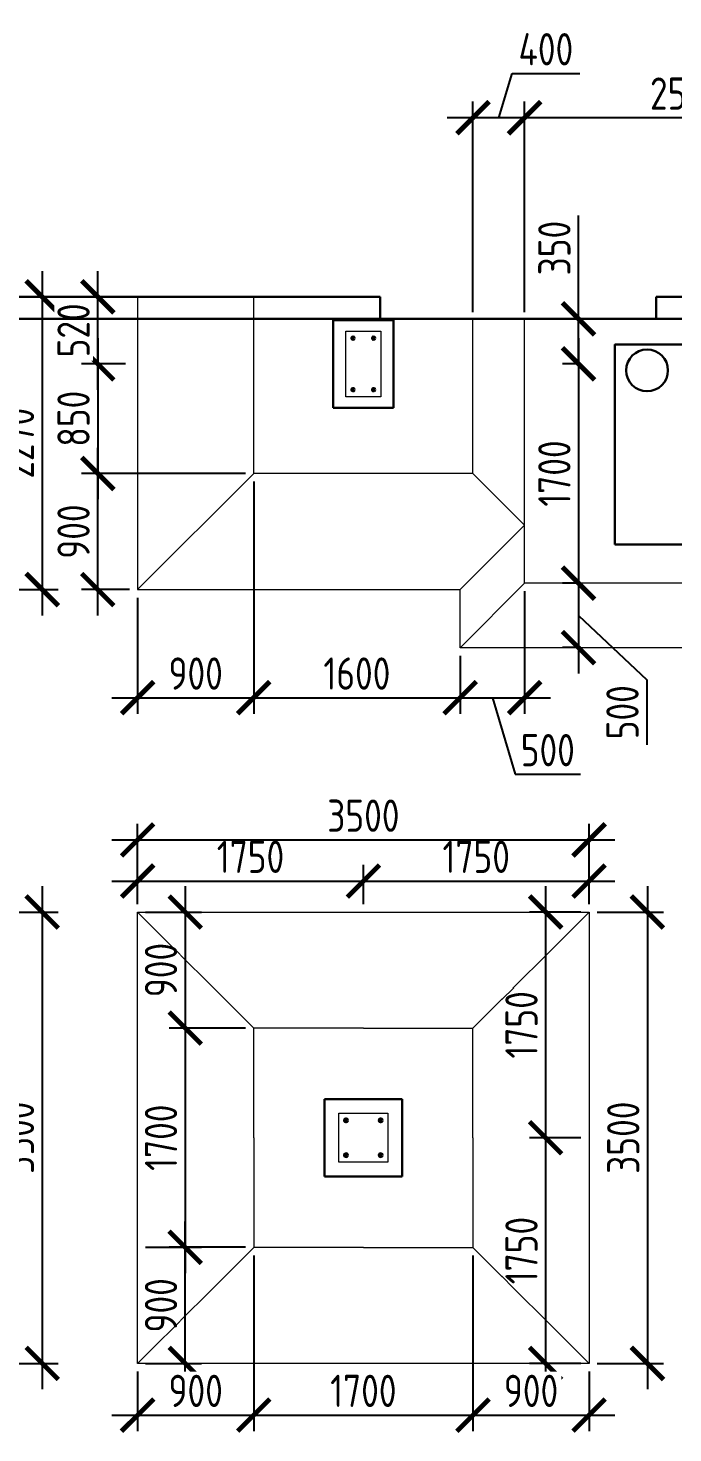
# Model space of a CAD drawing. Header units: millimetres. Extents: x 2559584 to 2748503, y -688364 to -611007.
# Drawn here: x 2565837 to 2570836, y -639916 to -629023 of the extents above; entities that cross this region are included whole.
import ezdxf

# ---------------------------------------------------------------- set-up
doc = ezdxf.new("R2010")
doc.units = ezdxf.units.MM
doc.header["$LTSCALE"] = 50
doc.linetypes.add('PS-HIDDEN1', pattern=[4, 3, -1])
doc.layers.get('Defpoints').update_dxf_attribs({"color": 4})
for name, color, linetype, lineweight in [('___отверстия_пол', 84, 'Continuous', 35), ('_PP__F_Plate', 90, 'Continuous', 40), ('_PP_DIM Linear', 140, 'Continuous', 9), ('ВК_К2', 116, 'Continuous', 30), ('Тонкие', 175, 'Continuous', 20)]:
    doc.layers.add(name, color=color, linetype=linetype, lineweight=lineweight)
doc.styles.add('_PP_Text Style', font='isocpeur.ttf', dxfattribs={"width": 0.8})
doc.dimstyles.new('_PP_DIM Style', dxfattribs={"dimtxt": 2.5, "dimasz": 2.5, "dimexe": 1.25, "dimexo": 0.625, "dimtad": 1, "dimdec": 0, "dimrnd": 0.001, "dimtxsty": '_PP_Text Style', "dimblk": 'ARCHTICK', "dimcen": 2.5, "dimdle": 2, "dimadec": 0, "dimazin": 2, "dimtfac": 0.75, "dimtdec": 0, "dimtmove": 0, "dimatfit": 3, "dimfxl": 1, "dimtolj": 1, "dimarcsym": 0})

# ---------------------------------------------------------------- blocks, each defined once
blk = doc.blocks.new('_ARCHTICK')
at = {"color": 0, "linetype": 'ByBlock', "const_width": 0.15}
blk.add_lwpolyline([(-0.5, -0.5), (0.5, 0.5)], dxfattribs=at)
blk = doc.blocks.new('*D498')
at = {"layer": '_PP_DIM Linear', "color": 0, "lineweight": -2, "ltscale": 100, "transparency": 16777216}
for p, q in [((2566686, -635815), (2566686, -635512)), ((2568436, -635815), (2568436, -635512)), ((2566486, -635637), (2568636, -635637))]:
    blk.add_line(p, q, dxfattribs=at)
at = {"layer": 'Defpoints', "color": 0, "ltscale": 100, "transparency": 16777216}
for p in [(2568436, -635637), (2566686, -635877), (2568436, -635877)]:
    blk.add_point(p, dxfattribs=at)
at = {"layer": '_PP_DIM Linear', "color": 0, "lineweight": -2, "ltscale": 100, "transparency": 16777216, "xscale": 250, "yscale": 250, "zscale": 250, "rotation": 180}
blk.add_blockref('_ARCHTICK', (2566686, -635637), dxfattribs=at)
at = {"layer": '_PP_DIM Linear', "color": 0, "lineweight": -2, "ltscale": 100, "transparency": 16777216, "xscale": 250, "yscale": 250, "zscale": 250}
blk.add_blockref('_ARCHTICK', (2568436, -635637), dxfattribs=at)
at = {"layer": '_PP_DIM Linear', "color": 0, "ltscale": 100, "transparency": 16777216, "insert": (2567561, -635449), "char_height": 250, "attachment_point": 5, "style": '_PP_Text Style', "bg_fill": 3, "box_fill_scale": 1.1, "bg_fill_color": 256, "bg_fill_true_color": 13158600, "bg_fill_transparency": 0}
blk.add_mtext('\\A1;1750', dxfattribs=at)
blk = doc.blocks.new('*D499')
at = {"layer": '_PP_DIM Linear', "color": 0, "lineweight": -2, "transparency": 16777216}
for p, q in [((2568436, -635815), (2568436, -635512)), ((2570186, -635815), (2570186, -635512)), ((2568236, -635637), (2570386, -635637))]:
    blk.add_line(p, q, dxfattribs=at)
at = {"layer": 'Defpoints', "color": 0, "transparency": 16777216}
for p in [(2570186, -635637), (2568436, -635877), (2570186, -635877)]:
    blk.add_point(p, dxfattribs=at)
at = {"layer": '_PP_DIM Linear', "color": 0, "lineweight": -2, "transparency": 16777216, "xscale": 250, "yscale": 250, "zscale": 250, "rotation": 180}
blk.add_blockref('_ARCHTICK', (2568436, -635637), dxfattribs=at)
at = {"layer": '_PP_DIM Linear', "color": 0, "lineweight": -2, "transparency": 16777216, "xscale": 250, "yscale": 250, "zscale": 250}
blk.add_blockref('_ARCHTICK', (2570186, -635637), dxfattribs=at)
at = {"layer": '_PP_DIM Linear', "color": 0, "transparency": 16777216, "insert": (2569311, -635449), "char_height": 250, "attachment_point": 5, "style": '_PP_Text Style', "bg_fill": 3, "box_fill_scale": 1.1, "bg_fill_color": 256, "bg_fill_true_color": 13158600, "bg_fill_transparency": 0}
blk.add_mtext('\\A1;1750', dxfattribs=at)
blk = doc.blocks.new('*D500')
at = {"layer": '_PP_DIM Linear', "color": 0, "lineweight": -2, "transparency": 16777216}
for p, q in [((2566686, -635815), (2566686, -635193)), ((2570186, -635815), (2570186, -635193)), ((2566486, -635318), (2570386, -635318))]:
    blk.add_line(p, q, dxfattribs=at)
at = {"layer": 'Defpoints', "color": 0, "transparency": 16777216}
for p in [(2570186, -635318), (2566686, -635877), (2570186, -635877)]:
    blk.add_point(p, dxfattribs=at)
at = {"layer": '_PP_DIM Linear', "color": 0, "lineweight": -2, "transparency": 16777216, "xscale": 250, "yscale": 250, "zscale": 250, "rotation": 180}
blk.add_blockref('_ARCHTICK', (2566686, -635318), dxfattribs=at)
at = {"layer": '_PP_DIM Linear', "color": 0, "lineweight": -2, "transparency": 16777216, "xscale": 250, "yscale": 250, "zscale": 250}
blk.add_blockref('_ARCHTICK', (2570186, -635318), dxfattribs=at)
at = {"layer": '_PP_DIM Linear', "color": 0, "transparency": 16777216, "insert": (2568436, -635130), "char_height": 250, "attachment_point": 5, "style": '_PP_Text Style', "bg_fill": 3, "box_fill_scale": 1.1, "bg_fill_color": 256, "bg_fill_true_color": 13158600, "bg_fill_transparency": 0}
blk.add_mtext('\\A1;3500', dxfattribs=at)
blk = doc.blocks.new('*D501')
at = {"layer": '_PP_DIM Linear', "color": 0, "lineweight": -2, "ltscale": 100, "transparency": 16777216}
for p, q in [((2569849, -635677), (2569849, -637827)), ((2570123, -635877), (2569724, -635877)), ((2570123, -637627), (2569724, -637627))]:
    blk.add_line(p, q, dxfattribs=at)
at = {"layer": 'Defpoints', "color": 0, "ltscale": 100, "transparency": 16777216}
for p in [(2570186, -635877), (2569849, -637627), (2570186, -637627)]:
    blk.add_point(p, dxfattribs=at)
at = {"layer": '_PP_DIM Linear', "color": 0, "lineweight": -2, "ltscale": 100, "transparency": 16777216, "xscale": 250, "yscale": 250, "zscale": 250}
for p, rotation in [((2569849, -635877), 90), ((2569849, -637627), 270)]:
    blk.add_blockref('_ARCHTICK', p, dxfattribs=dict(at, rotation=rotation))
at = {"layer": '_PP_DIM Linear', "color": 0, "ltscale": 100, "transparency": 16777216, "insert": (2569662, -636752), "char_height": 250, "attachment_point": 5, "rotation": 90, "style": '_PP_Text Style', "bg_fill": 3, "box_fill_scale": 1.1, "bg_fill_color": 256, "bg_fill_true_color": 13158600, "bg_fill_transparency": 0}
blk.add_mtext('\\A1;1750', dxfattribs=at)
blk = doc.blocks.new('*D502')
at = {"layer": '_PP_DIM Linear', "color": 0, "lineweight": -2, "transparency": 16777216}
for p, q in [((2569849, -637427), (2569849, -639577)), ((2570123, -637627), (2569724, -637627)), ((2570123, -639377), (2569724, -639377))]:
    blk.add_line(p, q, dxfattribs=at)
at = {"layer": 'Defpoints', "color": 0, "transparency": 16777216}
for p in [(2570186, -637627), (2569849, -639377), (2570186, -639377)]:
    blk.add_point(p, dxfattribs=at)
at = {"layer": '_PP_DIM Linear', "color": 0, "lineweight": -2, "transparency": 16777216, "xscale": 250, "yscale": 250, "zscale": 250}
for p, rotation in [((2569849, -637627), 90), ((2569849, -639377), 270)]:
    blk.add_blockref('_ARCHTICK', p, dxfattribs=dict(at, rotation=rotation))
at = {"layer": '_PP_DIM Linear', "color": 0, "transparency": 16777216, "insert": (2569662, -638502), "char_height": 250, "attachment_point": 5, "rotation": 90, "style": '_PP_Text Style', "bg_fill": 3, "box_fill_scale": 1.1, "bg_fill_color": 256, "bg_fill_true_color": 13158600, "bg_fill_transparency": 0}
blk.add_mtext('\\A1;1750', dxfattribs=at)
blk = doc.blocks.new('*D503')
at = {"layer": '_PP_DIM Linear', "color": 0, "lineweight": -2, "transparency": 16777216}
for p, q in [((2570638, -635677), (2570638, -639577)), ((2570248, -635877), (2570763, -635877)), ((2570248, -639377), (2570763, -639377))]:
    blk.add_line(p, q, dxfattribs=at)
at = {"layer": 'Defpoints', "color": 0, "transparency": 16777216}
for p in [(2570186, -635877), (2570186, -639377), (2570638, -639377)]:
    blk.add_point(p, dxfattribs=at)
at = {"layer": '_PP_DIM Linear', "color": 0, "lineweight": -2, "transparency": 16777216, "xscale": 250, "yscale": 250, "zscale": 250}
for p, rotation in [((2570638, -635877), 90), ((2570638, -639377), 270)]:
    blk.add_blockref('_ARCHTICK', p, dxfattribs=dict(at, rotation=rotation))
at = {"layer": '_PP_DIM Linear', "color": 0, "transparency": 16777216, "insert": (2570451, -637627), "char_height": 250, "attachment_point": 5, "rotation": 90, "style": '_PP_Text Style', "bg_fill": 3, "box_fill_scale": 1.1, "bg_fill_color": 256, "bg_fill_true_color": 13158600, "bg_fill_transparency": 0}
blk.add_mtext('\\A1;3500', dxfattribs=at)
blk = doc.blocks.new('*D504')
at = {"layer": '_PP_DIM Linear', "color": 0, "lineweight": -2, "ltscale": 100, "transparency": 16777216}
for p, q in [((2567055, -635677), (2567055, -636977)), ((2566748, -635877), (2567180, -635877)), ((2567523, -636777), (2566930, -636777))]:
    blk.add_line(p, q, dxfattribs=at)
at = {"layer": 'Defpoints', "color": 0, "ltscale": 100, "transparency": 16777216}
for p in [(2566686, -635877), (2567055, -636777), (2567586, -636777)]:
    blk.add_point(p, dxfattribs=at)
at = {"layer": '_PP_DIM Linear', "color": 0, "lineweight": -2, "ltscale": 100, "transparency": 16777216, "xscale": 250, "yscale": 250, "zscale": 250}
for p, rotation in [((2567055, -635877), 90), ((2567055, -636777), 270)]:
    blk.add_blockref('_ARCHTICK', p, dxfattribs=dict(at, rotation=rotation))
at = {"layer": '_PP_DIM Linear', "color": 0, "ltscale": 100, "transparency": 16777216, "insert": (2566867, -636327), "char_height": 250, "attachment_point": 5, "rotation": 90, "style": '_PP_Text Style', "bg_fill": 3, "box_fill_scale": 1.1, "bg_fill_color": 256, "bg_fill_true_color": 13158600, "bg_fill_transparency": 0}
blk.add_mtext('\\A1;900', dxfattribs=at)
blk = doc.blocks.new('*D505')
at = {"layer": '_PP_DIM Linear', "color": 0, "lineweight": -2, "transparency": 16777216}
for p, q in [((2567055, -636577), (2567055, -638677)), ((2567523, -636777), (2566930, -636777)), ((2567523, -638477), (2566930, -638477))]:
    blk.add_line(p, q, dxfattribs=at)
at = {"layer": 'Defpoints', "color": 0, "transparency": 16777216}
for p in [(2567586, -636777), (2567055, -638477), (2567586, -638477)]:
    blk.add_point(p, dxfattribs=at)
at = {"layer": '_PP_DIM Linear', "color": 0, "lineweight": -2, "transparency": 16777216, "xscale": 250, "yscale": 250, "zscale": 250}
for p, rotation in [((2567055, -636777), 90), ((2567055, -638477), 270)]:
    blk.add_blockref('_ARCHTICK', p, dxfattribs=dict(at, rotation=rotation))
at = {"layer": '_PP_DIM Linear', "color": 0, "transparency": 16777216, "insert": (2566867, -637627), "char_height": 250, "attachment_point": 5, "rotation": 90, "style": '_PP_Text Style', "bg_fill": 3, "box_fill_scale": 1.1, "bg_fill_color": 256, "bg_fill_true_color": 13158600, "bg_fill_transparency": 0}
blk.add_mtext('\\A1;1700', dxfattribs=at)
blk = doc.blocks.new('*D506')
at = {"layer": '_PP_DIM Linear', "color": 0, "lineweight": -2, "ltscale": 100, "transparency": 16777216}
for p, q in [((2567055, -639577), (2567055, -638277)), ((2566748, -638477), (2567180, -638477)), ((2566748, -639377), (2567180, -639377))]:
    blk.add_line(p, q, dxfattribs=at)
at = {"layer": 'Defpoints', "color": 0, "ltscale": 100, "transparency": 16777216}
for p in [(2566686, -638477), (2567055, -638477), (2566686, -639377)]:
    blk.add_point(p, dxfattribs=at)
at = {"layer": '_PP_DIM Linear', "color": 0, "lineweight": -2, "ltscale": 100, "transparency": 16777216, "xscale": 250, "yscale": 250, "zscale": 250}
for p, rotation in [((2567055, -638477), 90), ((2567055, -639377), 270)]:
    blk.add_blockref('_ARCHTICK', p, dxfattribs=dict(at, rotation=rotation))
at = {"layer": '_PP_DIM Linear', "color": 0, "ltscale": 100, "transparency": 16777216, "insert": (2566867, -638927), "char_height": 250, "attachment_point": 5, "rotation": 90, "style": '_PP_Text Style', "bg_fill": 3, "box_fill_scale": 1.1, "bg_fill_color": 256, "bg_fill_true_color": 13158600, "bg_fill_transparency": 0}
blk.add_mtext('\\A1;900', dxfattribs=at)
blk = doc.blocks.new('*D507')
at = {"layer": '_PP_DIM Linear', "color": 0, "lineweight": -2, "ltscale": 100, "transparency": 16777216}
for p, q in [((2566686, -639440), (2566686, -639903)), ((2567586, -639440), (2567586, -639903)), ((2566486, -639778), (2567786, -639778))]:
    blk.add_line(p, q, dxfattribs=at)
at = {"layer": 'Defpoints', "color": 0, "ltscale": 100, "transparency": 16777216}
for p in [(2566686, -639377), (2567586, -639377), (2567586, -639778)]:
    blk.add_point(p, dxfattribs=at)
at = {"layer": '_PP_DIM Linear', "color": 0, "lineweight": -2, "ltscale": 100, "transparency": 16777216, "xscale": 250, "yscale": 250, "zscale": 250, "rotation": 180}
blk.add_blockref('_ARCHTICK', (2566686, -639778), dxfattribs=at)
at = {"layer": '_PP_DIM Linear', "color": 0, "lineweight": -2, "ltscale": 100, "transparency": 16777216, "xscale": 250, "yscale": 250, "zscale": 250}
blk.add_blockref('_ARCHTICK', (2567586, -639778), dxfattribs=at)
at = {"layer": '_PP_DIM Linear', "color": 0, "ltscale": 100, "transparency": 16777216, "insert": (2567136, -639590), "char_height": 250, "attachment_point": 5, "style": '_PP_Text Style', "bg_fill": 3, "box_fill_scale": 1.1, "bg_fill_color": 256, "bg_fill_true_color": 13158600, "bg_fill_transparency": 0}
blk.add_mtext('\\A1;900', dxfattribs=at)
blk = doc.blocks.new('*D508')
at = {"layer": '_PP_DIM Linear', "color": 0, "lineweight": -2, "transparency": 16777216}
for p, q in [((2567586, -638540), (2567586, -639903)), ((2569286, -638540), (2569286, -639903)), ((2567386, -639778), (2569486, -639778))]:
    blk.add_line(p, q, dxfattribs=at)
at = {"layer": 'Defpoints', "color": 0, "transparency": 16777216}
for p in [(2567586, -638477), (2569286, -638477), (2569286, -639778)]:
    blk.add_point(p, dxfattribs=at)
at = {"layer": '_PP_DIM Linear', "color": 0, "lineweight": -2, "transparency": 16777216, "xscale": 250, "yscale": 250, "zscale": 250, "rotation": 180}
blk.add_blockref('_ARCHTICK', (2567586, -639778), dxfattribs=at)
at = {"layer": '_PP_DIM Linear', "color": 0, "lineweight": -2, "transparency": 16777216, "xscale": 250, "yscale": 250, "zscale": 250}
blk.add_blockref('_ARCHTICK', (2569286, -639778), dxfattribs=at)
at = {"layer": '_PP_DIM Linear', "color": 0, "transparency": 16777216, "insert": (2568436, -639590), "char_height": 250, "attachment_point": 5, "style": '_PP_Text Style', "bg_fill": 3, "box_fill_scale": 1.1, "bg_fill_color": 256, "bg_fill_true_color": 13158600, "bg_fill_transparency": 0}
blk.add_mtext('\\A1;1700', dxfattribs=at)
blk = doc.blocks.new('*D509')
at = {"layer": '_PP_DIM Linear', "color": 0, "lineweight": -2, "transparency": 16777216}
for p, q in [((2569286, -639440), (2569286, -639903)), ((2570186, -639440), (2570186, -639903)), ((2569086, -639778), (2570386, -639778))]:
    blk.add_line(p, q, dxfattribs=at)
at = {"layer": 'Defpoints', "color": 0, "transparency": 16777216}
for p in [(2569286, -639377), (2570186, -639377), (2570186, -639778)]:
    blk.add_point(p, dxfattribs=at)
at = {"layer": '_PP_DIM Linear', "color": 0, "lineweight": -2, "transparency": 16777216, "xscale": 250, "yscale": 250, "zscale": 250, "rotation": 180}
blk.add_blockref('_ARCHTICK', (2569286, -639778), dxfattribs=at)
at = {"layer": '_PP_DIM Linear', "color": 0, "lineweight": -2, "transparency": 16777216, "xscale": 250, "yscale": 250, "zscale": 250}
blk.add_blockref('_ARCHTICK', (2570186, -639778), dxfattribs=at)
at = {"layer": '_PP_DIM Linear', "color": 0, "transparency": 16777216, "insert": (2569736, -639590), "char_height": 250, "attachment_point": 5, "style": '_PP_Text Style', "bg_fill": 3, "box_fill_scale": 1.1, "bg_fill_color": 256, "bg_fill_true_color": 13158600, "bg_fill_transparency": 0}
blk.add_mtext('\\A1;900', dxfattribs=at)
blk = doc.blocks.new('*D555')
at = {"layer": '_PP_DIM Linear', "color": 0, "lineweight": -2, "ltscale": 100, "transparency": 16777216}
for p, q in [((2567586, -632540), (2567586, -634340)), ((2566686, -633440), (2566686, -634340)), ((2566486, -634215), (2567786, -634215))]:
    blk.add_line(p, q, dxfattribs=at)
at = {"layer": 'Defpoints', "color": 0, "ltscale": 100, "transparency": 16777216}
for p in [(2567586, -632477), (2566686, -633377), (2567586, -634215)]:
    blk.add_point(p, dxfattribs=at)
at = {"layer": '_PP_DIM Linear', "color": 0, "lineweight": -2, "ltscale": 100, "transparency": 16777216, "xscale": 250, "yscale": 250, "zscale": 250, "rotation": 180}
blk.add_blockref('_ARCHTICK', (2566686, -634215), dxfattribs=at)
at = {"layer": '_PP_DIM Linear', "color": 0, "lineweight": -2, "ltscale": 100, "transparency": 16777216, "xscale": 250, "yscale": 250, "zscale": 250}
blk.add_blockref('_ARCHTICK', (2567586, -634215), dxfattribs=at)
at = {"layer": '_PP_DIM Linear', "color": 0, "ltscale": 100, "transparency": 16777216, "insert": (2567136, -634028), "char_height": 250, "attachment_point": 5, "style": '_PP_Text Style', "bg_fill": 3, "box_fill_scale": 1.1, "bg_fill_color": 256, "bg_fill_true_color": 13158600, "bg_fill_transparency": 0}
blk.add_mtext('\\A1;900', dxfattribs=at)
blk = doc.blocks.new('*D556')
at = {"layer": '_PP_DIM Linear', "color": 0, "lineweight": -2, "transparency": 16777216}
for p, q in [((2567586, -632540), (2567586, -634340)), ((2569186, -633890), (2569186, -634340)), ((2567386, -634215), (2569386, -634215))]:
    blk.add_line(p, q, dxfattribs=at)
at = {"layer": 'Defpoints', "color": 0, "transparency": 16777216}
for p in [(2567586, -632477), (2569186, -633827), (2569186, -634215)]:
    blk.add_point(p, dxfattribs=at)
at = {"layer": '_PP_DIM Linear', "color": 0, "lineweight": -2, "transparency": 16777216, "xscale": 250, "yscale": 250, "zscale": 250, "rotation": 180}
blk.add_blockref('_ARCHTICK', (2567586, -634215), dxfattribs=at)
at = {"layer": '_PP_DIM Linear', "color": 0, "lineweight": -2, "transparency": 16777216, "xscale": 250, "yscale": 250, "zscale": 250}
blk.add_blockref('_ARCHTICK', (2569186, -634215), dxfattribs=at)
at = {"layer": '_PP_DIM Linear', "color": 0, "transparency": 16777216, "insert": (2568386, -634028), "char_height": 250, "attachment_point": 5, "style": '_PP_Text Style', "bg_fill": 3, "box_fill_scale": 1.1, "bg_fill_color": 256, "bg_fill_true_color": 13158600, "bg_fill_transparency": 0}
blk.add_mtext('\\A1;1600', dxfattribs=at)
blk = doc.blocks.new('*D557')
at = {"layer": '_PP_DIM Linear', "color": 0, "lineweight": -2, "transparency": 16777216}
for p, q in [((2569686, -633390), (2569686, -634340)), ((2569186, -633890), (2569186, -634340)), ((2568986, -634215), (2569886, -634215)), ((2569436, -634215), (2569614, -634809)), ((2569614, -634809), (2570119, -634809))]:
    blk.add_line(p, q, dxfattribs=at)
at = {"layer": 'Defpoints', "color": 0, "transparency": 16777216}
for p in [(2569686, -633327), (2569186, -633827), (2569686, -634215)]:
    blk.add_point(p, dxfattribs=at)
at = {"layer": '_PP_DIM Linear', "color": 0, "lineweight": -2, "transparency": 16777216, "xscale": 250, "yscale": 250, "zscale": 250, "rotation": 180}
blk.add_blockref('_ARCHTICK', (2569186, -634215), dxfattribs=at)
at = {"layer": '_PP_DIM Linear', "color": 0, "lineweight": -2, "transparency": 16777216, "xscale": 250, "yscale": 250, "zscale": 250}
blk.add_blockref('_ARCHTICK', (2569686, -634215), dxfattribs=at)
at = {"layer": '_PP_DIM Linear', "color": 0, "transparency": 16777216, "insert": (2569866, -634622), "char_height": 250, "attachment_point": 5, "style": '_PP_Text Style', "bg_fill": 3, "box_fill_scale": 1.1, "bg_fill_color": 256, "bg_fill_true_color": 13158600, "bg_fill_transparency": 0}
blk.add_mtext('\\A1;500', dxfattribs=at)
blk = doc.blocks.new('*D569')
at = {"layer": '_PP_DIM Linear', "color": 0, "lineweight": -2, "transparency": 16777216}
for p, q in [((2565946, -630907), (2565946, -633577)), ((2565248, -631107), (2566071, -631107)), ((2565248, -633377), (2566071, -633377))]:
    blk.add_line(p, q, dxfattribs=at)
at = {"layer": 'Defpoints', "color": 0, "transparency": 16777216}
for p in [(2565186, -631107), (2565186, -633377), (2565946, -633377)]:
    blk.add_point(p, dxfattribs=at)
at = {"layer": '_PP_DIM Linear', "color": 0, "lineweight": -2, "transparency": 16777216, "xscale": 250, "yscale": 250, "zscale": 250}
for p, rotation in [((2565946, -631107), 90), ((2565946, -633377), 270)]:
    blk.add_blockref('_ARCHTICK', p, dxfattribs=dict(at, rotation=rotation))
at = {"layer": '_PP_DIM Linear', "color": 0, "transparency": 16777216, "insert": (2565758, -632242), "char_height": 250, "attachment_point": 5, "rotation": 90, "style": '_PP_Text Style', "bg_fill": 3, "box_fill_scale": 1.1, "bg_fill_color": 256, "bg_fill_true_color": 13158600, "bg_fill_transparency": 0}
blk.add_mtext('\\A1;2270', dxfattribs=at)
blk = doc.blocks.new('*D570')
at = {"layer": '_PP_DIM Linear', "color": 0, "lineweight": -2, "ltscale": 100, "transparency": 16777216}
for p, q in [((2570104, -631277), (2570104, -630476)), ((2570104, -631627), (2570104, -631077)), ((2570123, -631277), (2569979, -631277)), ((2570123, -631627), (2569979, -631627))]:
    blk.add_line(p, q, dxfattribs=at)
at = {"layer": 'Defpoints', "color": 0, "ltscale": 100, "transparency": 16777216}
for p in [(2570186, -631277), (2570104, -631627), (2570186, -631627)]:
    blk.add_point(p, dxfattribs=at)
at = {"layer": '_PP_DIM Linear', "color": 0, "lineweight": -2, "ltscale": 100, "transparency": 16777216, "xscale": 250, "yscale": 250, "zscale": 250}
for p, rotation in [((2570104, -631277), 90), ((2570104, -631627), 270)]:
    blk.add_blockref('_ARCHTICK', p, dxfattribs=dict(at, rotation=rotation))
at = {"layer": '_PP_DIM Linear', "color": 0, "ltscale": 100, "transparency": 16777216, "insert": (2569917, -630729), "char_height": 250, "attachment_point": 5, "rotation": 90, "style": '_PP_Text Style', "bg_fill": 3, "box_fill_scale": 1.1, "bg_fill_color": 256, "bg_fill_true_color": 13158600, "bg_fill_transparency": 0}
blk.add_mtext('\\A1;350', dxfattribs=at)
blk = doc.blocks.new('*D571')
at = {"layer": '_PP_DIM Linear', "color": 0, "lineweight": -2, "transparency": 16777216}
for p, q in [((2570104, -631427), (2570104, -633527)), ((2570123, -631627), (2569979, -631627)), ((2570123, -633327), (2569979, -633327))]:
    blk.add_line(p, q, dxfattribs=at)
at = {"layer": 'Defpoints', "color": 0, "transparency": 16777216}
for p in [(2570186, -631627), (2570104, -633327), (2570186, -633327)]:
    blk.add_point(p, dxfattribs=at)
at = {"layer": '_PP_DIM Linear', "color": 0, "lineweight": -2, "transparency": 16777216, "xscale": 250, "yscale": 250, "zscale": 250}
for p, rotation in [((2570104, -631627), 90), ((2570104, -633327), 270)]:
    blk.add_blockref('_ARCHTICK', p, dxfattribs=dict(at, rotation=rotation))
at = {"layer": '_PP_DIM Linear', "color": 0, "transparency": 16777216, "insert": (2569917, -632477), "char_height": 250, "attachment_point": 5, "rotation": 90, "style": '_PP_Text Style', "bg_fill": 3, "box_fill_scale": 1.1, "bg_fill_color": 256, "bg_fill_true_color": 13158600, "bg_fill_transparency": 0}
blk.add_mtext('\\A1;1700', dxfattribs=at)
blk = doc.blocks.new('*D573')
at = {"layer": '_PP_DIM Linear', "color": 0, "lineweight": -2, "transparency": 16777216}
for p, q in [((2566377, -631427), (2566377, -632677)), ((2566593, -631627), (2566252, -631627)), ((2566623, -632477), (2566252, -632477))]:
    blk.add_line(p, q, dxfattribs=at)
at = {"layer": 'Defpoints', "color": 0, "transparency": 16777216}
for p in [(2566655, -631627), (2566377, -632477), (2566686, -632477)]:
    blk.add_point(p, dxfattribs=at)
at = {"layer": '_PP_DIM Linear', "color": 0, "lineweight": -2, "transparency": 16777216, "xscale": 250, "yscale": 250, "zscale": 250}
for p, rotation in [((2566377, -631627), 90), ((2566377, -632477), 270)]:
    blk.add_blockref('_ARCHTICK', p, dxfattribs=dict(at, rotation=rotation))
at = {"layer": '_PP_DIM Linear', "color": 0, "transparency": 16777216, "insert": (2566189, -632052), "char_height": 250, "attachment_point": 5, "rotation": 90, "style": '_PP_Text Style', "bg_fill": 3, "box_fill_scale": 1.1, "bg_fill_color": 256, "bg_fill_true_color": 13158600, "bg_fill_transparency": 0}
blk.add_mtext('\\A1;850', dxfattribs=at)
blk = doc.blocks.new('*D574')
at = {"layer": '_PP_DIM Linear', "color": 0, "lineweight": -2, "ltscale": 100, "transparency": 16777216}
for p, q in [((2566377, -633577), (2566377, -632277)), ((2567523, -632477), (2566252, -632477)), ((2566623, -633377), (2566252, -633377))]:
    blk.add_line(p, q, dxfattribs=at)
at = {"layer": 'Defpoints', "color": 0, "ltscale": 100, "transparency": 16777216}
for p in [(2566377, -632477), (2567586, -632477), (2566686, -633377)]:
    blk.add_point(p, dxfattribs=at)
at = {"layer": '_PP_DIM Linear', "color": 0, "lineweight": -2, "ltscale": 100, "transparency": 16777216, "xscale": 250, "yscale": 250, "zscale": 250}
for p, rotation in [((2566377, -632477), 90), ((2566377, -633377), 270)]:
    blk.add_blockref('_ARCHTICK', p, dxfattribs=dict(at, rotation=rotation))
at = {"layer": '_PP_DIM Linear', "color": 0, "ltscale": 100, "transparency": 16777216, "insert": (2566189, -632927), "char_height": 250, "attachment_point": 5, "rotation": 90, "style": '_PP_Text Style', "bg_fill": 3, "box_fill_scale": 1.1, "bg_fill_color": 256, "bg_fill_true_color": 13158600, "bg_fill_transparency": 0}
blk.add_mtext('\\A1;900', dxfattribs=at)
blk = doc.blocks.new('*D581')
at = {"layer": '_PP_DIM Linear', "color": 0, "lineweight": -2, "transparency": 16777216}
for p, q in [((2566377, -631827), (2566377, -630907)), ((2566317, -631107), (2566502, -631107)), ((2566593, -631627), (2566252, -631627))]:
    blk.add_line(p, q, dxfattribs=at)
at = {"layer": 'Defpoints', "color": 0, "transparency": 16777216}
blk.add_point((2566655, -631627), dxfattribs=at)
at = {"layer": '_PP_DIM Linear', "color": 0, "lineweight": -2, "transparency": 16777216, "xscale": 250, "yscale": 250, "zscale": 250}
for p, rotation in [((2566377, -631107), 90), ((2566377, -631627), 270)]:
    blk.add_blockref('_ARCHTICK', p, dxfattribs=dict(at, rotation=rotation))
at = {"layer": '_PP_DIM Linear', "color": 0, "transparency": 16777216, "insert": (2566189, -631367), "char_height": 250, "attachment_point": 5, "rotation": 90, "style": '_PP_Text Style', "bg_fill": 3, "box_fill_scale": 1.1, "bg_fill_color": 256, "bg_fill_true_color": 13158600, "bg_fill_transparency": 0}
blk.add_mtext('\\A1;520', dxfattribs=at)
at = {"layer": 'Defpoints', "color": 0, "transparency": 16777216}
for p in [(2566255, -631107), (2566377, -631107)]:
    blk.add_point(p, dxfattribs=at)
blk = doc.blocks.new('ФП')
at = {"color": 3, "lineweight": -2}
for points in [[(5130, 12520), (5130, 12350)], [(7270, 12520), (7270, 12350)], [(5130, 12350), (7270, 12350)]]:
    blk.add_lwpolyline(points, dxfattribs=at)
at = {"ltscale": 120}
for centre in [(4920, 12200), (5080, 12200), (4920, 11800), (5080, 11800)]:
    blk.add_circle(centre, 10, dxfattribs=at)
at = {"ltscale": 288}
for centre in [(4865, 6135), (5135, 6135), (4865, 5865), (5135, 5865)]:
    blk.add_circle(centre, 12, dxfattribs=at)
at = {"layer": '___отверстия_пол', "color": 1, "lineweight": -2}
blk.add_lwpolyline([(6950, 10600), (6950, 12150), (7850, 12150), (7850, 10600)], close=True, dxfattribs=at)
at = {"layer": '_PP__F_Plate', "linetype": 'PS-HIDDEN1', "lineweight": 15, "ltscale": 100}
for p, q in [((3250, 12520), (3250, 10250)), ((4150, 11150), (4150, 12520)), ((5850, 11150), (5850, 12350)), ((4150, 11150), (3250, 10250)), ((5850, 11150), (4150, 11150)), ((5850, 11150), (6250, 10750)), ((3250, 10250), (5750, 10250)), ((4150, 6850), (3250, 7750)), ((3250, 6000), (3250, 7750)), ((3250, 7750), (5000, 7750)), ((5000, 7750), (6750, 7750)), ((5850, 6850), (6750, 7750)), ((6750, 7750), (6750, 6000)), ((5000, 6850), (4150, 6850)), ((4150, 6000), (4150, 6850)), ((5000, 6850), (5850, 6850)), ((5850, 6000), (5850, 6850)), ((3250, 4250), (3250, 6000)), ((4150, 6000), (4150, 5150)), ((5850, 6000), (5850, 5150)), ((6750, 6000), (6750, 4250)), ((4150, 5150), (3250, 4250)), ((5000, 5150), (4150, 5150)), ((5000, 5150), (5850, 5150)), ((5850, 5150), (6750, 4250)), ((5000, 4250), (3250, 4250)), ((6750, 4250), (5000, 4250))]:
    blk.add_line(p, q, dxfattribs=at)
at = {"layer": '_PP__F_Plate', "lineweight": -2, "ltscale": 150}
blk.add_line((-380, 12350), (14625, 12350), dxfattribs=at)
at = {"layer": '_PP__F_Plate', "lineweight": -2}
for p, q in [((4765, 11661), (4765, 12340)), ((5235, 12340), (4765, 12340)), ((5235, 11661), (5235, 12340)), ((5235, 11661), (4765, 11661)), ((5300, 6300), (4700, 6300)), ((4700, 6300), (4700, 5700)), ((5300, 6300), (5300, 5700)), ((4700, 5700), (5300, 5700))]:
    blk.add_line(p, q, dxfattribs=at)
at = {"layer": '_PP__F_Plate', "lineweight": -2, "ltscale": 150}
for points in [[(-435, 11695), (-435, 12520), (5130, 12520)], [(7270, 12520), (10130, 12520)]]:
    blk.add_lwpolyline(points, dxfattribs=at)
at = {"layer": '_PP__F_Plate', "color": 1, "linetype": 'PS-HIDDEN1', "lineweight": 15, "ltscale": 100}
blk.add_lwpolyline([(6250, 10300), (6250, 12350), (7270, 12350), (7270, 12520), (8750, 12520), (8750, 10300)], close=True, dxfattribs=at)
for points in [[(5750, 10250), (6250, 10750)], [(5750, 9800), (6250, 10300)], [(9250, 10250), (9250, 9800), (5750, 9800), (5750, 10250)]]:
    blk.add_lwpolyline(points, dxfattribs=at)
at = {"layer": 'ВК_К2', "color": 3}
blk.add_circle((7200, 11950), 162, dxfattribs=at)
at = {"layer": 'Тонкие', "ltscale": 120}
blk.add_lwpolyline([(4865, 11745), (4865, 12255), (5135, 12255), (5135, 11745)], close=True, dxfattribs=at)
at = {"layer": 'Тонкие', "ltscale": 10}
blk.add_lwpolyline([(4810, 5810), (4810, 6190), (5190, 6190), (5190, 5810)], close=True, dxfattribs=at)
blk = doc.blocks.new('*D424')
at = {"layer": '_PP_DIM Linear', "color": 0, "lineweight": -2, "transparency": 16777216}
for p, q in [((2570104, -633127), (2570104, -634027)), ((2570123, -633327), (2569979, -633327)), ((2570104, -633577), (2570633, -634076)), ((2570123, -633827), (2569979, -633827)), ((2570633, -634076), (2570633, -634581))]:
    blk.add_line(p, q, dxfattribs=at)
at = {"layer": 'Defpoints', "color": 0, "transparency": 16777216}
for p in [(2570186, -633327), (2570104, -633827), (2570186, -633827)]:
    blk.add_point(p, dxfattribs=at)
at = {"layer": '_PP_DIM Linear', "color": 0, "lineweight": -2, "transparency": 16777216, "xscale": 250, "yscale": 250, "zscale": 250}
for p, rotation in [((2570104, -633327), 90), ((2570104, -633827), 270)]:
    blk.add_blockref('_ARCHTICK', p, dxfattribs=dict(at, rotation=rotation))
at = {"layer": '_PP_DIM Linear', "color": 0, "transparency": 16777216, "insert": (2570445, -634328), "char_height": 250, "attachment_point": 5, "rotation": 90, "style": '_PP_Text Style', "bg_fill": 3, "box_fill_scale": 1.1, "bg_fill_color": 256, "bg_fill_true_color": 13158600, "bg_fill_transparency": 0}
blk.add_mtext('\\A1;500', dxfattribs=at)
blk = doc.blocks.new('*D425')
at = {"layer": '_PP_DIM Linear', "color": 0, "lineweight": -2, "transparency": 16777216}
for p, q in [((2569686, -631225), (2569686, -629593)), ((2572186, -631045), (2572186, -629593)), ((2572386, -629718), (2569486, -629718))]:
    blk.add_line(p, q, dxfattribs=at)
at = {"layer": 'Defpoints', "color": 0, "transparency": 16777216}
for p in [(2569686, -629718), (2572186, -631107), (2569686, -631287)]:
    blk.add_point(p, dxfattribs=at)
at = {"layer": '_PP_DIM Linear', "color": 0, "lineweight": -2, "transparency": 16777216, "xscale": 250, "yscale": 250, "zscale": 250, "rotation": 180}
blk.add_blockref('_ARCHTICK', (2569686, -629718), dxfattribs=at)
at = {"layer": '_PP_DIM Linear', "color": 0, "lineweight": -2, "transparency": 16777216, "xscale": 250, "yscale": 250, "zscale": 250}
blk.add_blockref('_ARCHTICK', (2572186, -629718), dxfattribs=at)
at = {"layer": '_PP_DIM Linear', "color": 0, "transparency": 16777216, "insert": (2570936, -629531), "char_height": 250, "attachment_point": 5, "style": '_PP_Text Style', "bg_fill": 3, "box_fill_scale": 1.1, "bg_fill_color": 256, "bg_fill_true_color": 13158600, "bg_fill_transparency": 0}
blk.add_mtext('\\A1;2500', dxfattribs=at)
blk = doc.blocks.new('*D426')
at = {"layer": '_PP_DIM Linear', "color": 0, "lineweight": -2, "transparency": 16777216}
for p, q in [((2569486, -629718), (2569589, -629375)), ((2569589, -629375), (2570114, -629375)), ((2569286, -631225), (2569286, -629593)), ((2569686, -631225), (2569686, -629593)), ((2569886, -629718), (2569086, -629718))]:
    blk.add_line(p, q, dxfattribs=at)
at = {"layer": 'Defpoints', "color": 0, "transparency": 16777216}
for p in [(2569286, -629718), (2569286, -631287), (2569686, -631287)]:
    blk.add_point(p, dxfattribs=at)
at = {"layer": '_PP_DIM Linear', "color": 0, "lineweight": -2, "transparency": 16777216, "xscale": 250, "yscale": 250, "zscale": 250, "rotation": 180}
blk.add_blockref('_ARCHTICK', (2569286, -629718), dxfattribs=at)
at = {"layer": '_PP_DIM Linear', "color": 0, "lineweight": -2, "transparency": 16777216, "xscale": 250, "yscale": 250, "zscale": 250}
blk.add_blockref('_ARCHTICK', (2569686, -629718), dxfattribs=at)
at = {"layer": '_PP_DIM Linear', "color": 0, "transparency": 16777216, "insert": (2569851, -629187), "char_height": 250, "attachment_point": 5, "style": '_PP_Text Style', "bg_fill": 3, "box_fill_scale": 1.1, "bg_fill_color": 256, "bg_fill_true_color": 13158600, "bg_fill_transparency": 0}
blk.add_mtext('\\A1;400', dxfattribs=at)
blk = doc.blocks.new('*D449')
at = {"layer": '_PP_DIM Linear', "color": 0, "lineweight": -2, "transparency": 16777216}
for p, q in [((2565946, -635677), (2565946, -639577)), ((2565248, -635877), (2566071, -635877)), ((2565248, -639377), (2566071, -639377))]:
    blk.add_line(p, q, dxfattribs=at)
at = {"layer": 'Defpoints', "color": 0, "transparency": 16777216}
for p in [(2565186, -635877), (2565186, -639377), (2565946, -639377)]:
    blk.add_point(p, dxfattribs=at)
at = {"layer": '_PP_DIM Linear', "color": 0, "lineweight": -2, "transparency": 16777216, "xscale": 250, "yscale": 250, "zscale": 250}
for p, rotation in [((2565946, -635877), 90), ((2565946, -639377), 270)]:
    blk.add_blockref('_ARCHTICK', p, dxfattribs=dict(at, rotation=rotation))
at = {"layer": '_PP_DIM Linear', "color": 0, "transparency": 16777216, "insert": (2565758, -637627), "char_height": 250, "attachment_point": 5, "rotation": 90, "style": '_PP_Text Style', "bg_fill": 3, "box_fill_scale": 1.1, "bg_fill_color": 256, "bg_fill_true_color": 13158600, "bg_fill_transparency": 0}
blk.add_mtext('\\A1;3500', dxfattribs=at)

msp = doc.modelspace()

# ---------------------------------------------------------------- dimensions: what is measured, and where the dimension line sits
at = {"layer": '_PP_DIM Linear', "ltscale": 100}
dim = msp.add_linear_dim(base=(2570104.4, -631627.3), p1=(2570185.8, -631277.3), p2=(2570185.8, -631627.3), angle=270, dimstyle='_PP_DIM Style', override={"dimscale": 100, "dimtfill": 1}, dxfattribs=at)
dim.commit()
dim.dimension.update_dxf_attribs({"geometry": '*D570', "text_midpoint": (2570104.4, -630728.5), "dimtype": 160})
at = {"layer": '_PP_DIM Linear'}
dim = msp.add_linear_dim(base=(2565945.5, -633377.3), p1=(2565185.8, -631107.3), p2=(2565185.8, -633377.3), angle=270, dimstyle='_PP_DIM Style', override={"dimscale": 100, "dimtmove": 1, "dimtfill": 1}, dxfattribs=at)
dim.commit()
dim.dimension.update_dxf_attribs({"geometry": '*D569', "text_midpoint": (2565758, -632242.3)})
at = {"layer": '_PP_DIM Linear', "ltscale": 100}
for base, p1, p2, picture, middle in [((2567585.8, -634215.4), (2566685.9, -633377.3), (2567585.8, -632477.3), '*D555', (2567135.8, -634027.9)), ((2568435.8, -635636.7), (2566685.9, -635877.4), (2568435.8, -635877.4), '*D498', (2567560.8, -635449.2))]:
    dim = msp.add_linear_dim(base=base, p1=p1, p2=p2, dimstyle='_PP_DIM Style', override={"dimscale": 100, "dimtfill": 1}, dxfattribs=at)
    dim.commit()
    dim.dimension.update_dxf_attribs({"geometry": picture, "text_midpoint": middle})

# ---------------------------------------------------------------- next in the draw order: dimensions: what is measured, and where the dimension line sits
at = {"layer": '_PP_DIM Linear'}
dim = msp.add_linear_dim(base=(2566376.5, -632477.3), p1=(2566655.4, -631627.3), p2=(2566685.9, -632477.3), angle=90, dimstyle='_PP_DIM Style', override={"dimscale": 100, "dimtmove": 1, "dimtfill": 1}, dxfattribs=at)
dim.commit()
dim.dimension.update_dxf_attribs({"geometry": '*D573', "text_midpoint": (2566189, -632052.3)})
for base, p1, p2, picture, middle in [((2569185.8, -634215.4), (2567585.8, -632477.3), (2569185.8, -633827.3), '*D556', (2568385.8, -634027.9)), ((2570185.8, -635636.7), (2568435.8, -635877.4), (2570185.8, -635877.4), '*D499', (2569310.8, -635449.2))]:
    dim = msp.add_linear_dim(base=base, p1=p1, p2=p2, dimstyle='_PP_DIM Style', override={"dimscale": 100, "dimtmove": 1, "dimtfill": 1}, dxfattribs=at)
    dim.commit()
    dim.dimension.update_dxf_attribs({"geometry": picture, "text_midpoint": middle})

# ---------------------------------------------------------------- next in the draw order: dimensions: what is measured, and where the dimension line sits
dim = msp.add_linear_dim(base=(2566376.5, -631107.3), p1=(2566655.4, -631627.3), p2=(2566254.7, -631107.3), angle=90, dimstyle='_PP_DIM Style', override={"dimscale": 100, "dimtmove": 1, "dimtfill": 1}, dxfattribs=at)
dim.commit()
dim.dimension.update_dxf_attribs({"geometry": '*D581', "text_midpoint": (2566189, -631367.3)})
at = {"layer": '_PP_DIM Linear', "ltscale": 100}
dim = msp.add_linear_dim(base=(2566376.5, -632477.3), p1=(2566685.9, -633377.3), p2=(2567585.8, -632477.3), angle=270, dimstyle='_PP_DIM Style', override={"dimscale": 100, "dimtfill": 1}, dxfattribs=at)
dim.commit()
dim.dimension.update_dxf_attribs({"geometry": '*D574', "text_midpoint": (2566189, -632927.3)})
at = {"layer": '_PP_DIM Linear'}
for base, p1, p2, picture, middle in [((2569685.8, -634215.4), (2569185.8, -633827.3), (2569685.8, -633327.3), '*D557', (2569676.4, -634621.6)), ((2570185.8, -635317.6), (2566685.9, -635877.4), (2570185.8, -635877.4), '*D500', (2568435.8, -635130.1))]:
    dim = msp.add_linear_dim(base=base, p1=p1, p2=p2, dimstyle='_PP_DIM Style', override={"dimscale": 100, "dimtmove": 1, "dimtfill": 1}, dxfattribs=at)
    dim.commit()
    dim.dimension.update_dxf_attribs({"geometry": picture, "text_midpoint": middle})

# ---------------------------------------------------------------- next in the draw order: dimensions: what is measured, and where the dimension line sits
dim = msp.add_linear_dim(base=(2570104.4, -633327.3), p1=(2570185.8, -631627.3), p2=(2570185.8, -633327.3), angle=270, dimstyle='_PP_DIM Style', override={"dimscale": 100, "dimtmove": 1, "dimtfill": 1}, dxfattribs=at)
dim.commit()
dim.dimension.update_dxf_attribs({"geometry": '*D571', "text_midpoint": (2569916.9, -632477.3)})
at = {"layer": '_PP_DIM Linear', "ltscale": 100}
for base, p1, p2, angle, picture, middle in [((2567054.7, -636777.4), (2566685.9, -635877.4), (2567585.8, -636777.4), 90, '*D504', (2566867.2, -636327.4)), ((2569849.5, -637627.3), (2570185.8, -635877.4), (2570185.8, -637627.3), 270, '*D501', (2569662, -636752.4))]:
    dim = msp.add_linear_dim(base=base, p1=p1, p2=p2, angle=angle, dimstyle='_PP_DIM Style', override={"dimscale": 100, "dimtfill": 1}, dxfattribs=at)
    dim.commit()
    dim.dimension.update_dxf_attribs({"geometry": picture, "text_midpoint": middle})

# ---------------------------------------------------------------- next in the draw order: dimensions: what is measured, and where the dimension line sits
at = {"layer": '_PP_DIM Linear'}
for base, p1, p2, angle, picture, middle in [((2567054.7, -638477.3), (2567585.8, -636777.3), (2567585.8, -638477.3), 90, '*D505', (2566867.2, -637627.3)), ((2569849.5, -639377.3), (2570185.8, -637627.3), (2570185.8, -639377.3), 270, '*D502', (2569662, -638502.3))]:
    dim = msp.add_linear_dim(base=base, p1=p1, p2=p2, angle=angle, dimstyle='_PP_DIM Style', override={"dimscale": 100, "dimtmove": 1, "dimtfill": 1}, dxfattribs=at)
    dim.commit()
    dim.dimension.update_dxf_attribs({"geometry": picture, "text_midpoint": middle})

# ---------------------------------------------------------------- next in the draw order: dimensions: what is measured, and where the dimension line sits
dim = msp.add_linear_dim(base=(2570638, -639377.3), p1=(2570185.8, -635877.4), p2=(2570185.8, -639377.3), angle=270, dimstyle='_PP_DIM Style', override={"dimscale": 100, "dimtmove": 1, "dimtfill": 1}, dxfattribs=at)
dim.commit()
dim.dimension.update_dxf_attribs({"geometry": '*D503', "text_midpoint": (2570450.5, -637627.3)})
at = {"layer": '_PP_DIM Linear', "ltscale": 100}
dim = msp.add_linear_dim(base=(2567054.7, -638477.3), p1=(2566685.9, -639377.3), p2=(2566685.9, -638477.3), angle=270, dimstyle='_PP_DIM Style', override={"dimscale": 100, "dimtfill": 1}, dxfattribs=at)
dim.commit()
dim.dimension.update_dxf_attribs({"geometry": '*D506', "text_midpoint": (2566867.2, -638927.3)})

# ---------------------------------------------------------------- next in the draw order: dimensions: what is measured, and where the dimension line sits
dim = msp.add_linear_dim(base=(2567585.9, -639777.7), p1=(2566685.9, -639377.3), p2=(2567585.9, -639377.3), dimstyle='_PP_DIM Style', override={"dimscale": 100, "dimtfill": 1}, dxfattribs=at)
dim.commit()
dim.dimension.update_dxf_attribs({"geometry": '*D507', "text_midpoint": (2567135.9, -639590.2)})

# ---------------------------------------------------------------- next in the draw order: dimensions: what is measured, and where the dimension line sits
at = {"layer": '_PP_DIM Linear'}
dim = msp.add_linear_dim(base=(2569285.8, -639777.7), p1=(2567585.8, -638477.3), p2=(2569285.8, -638477.3), dimstyle='_PP_DIM Style', override={"dimscale": 100, "dimtmove": 1, "dimtfill": 1}, dxfattribs=at)
dim.commit()
dim.dimension.update_dxf_attribs({"geometry": '*D508', "text_midpoint": (2568435.8, -639590.2)})

# ---------------------------------------------------------------- next in the draw order: dimensions: what is measured, and where the dimension line sits
dim = msp.add_linear_dim(base=(2570185.8, -639777.7), p1=(2569285.8, -639377.3), p2=(2570185.8, -639377.3), dimstyle='_PP_DIM Style', override={"dimscale": 100, "dimtmove": 1, "dimtfill": 1}, dxfattribs=at)
dim.commit()
dim.dimension.update_dxf_attribs({"geometry": '*D509', "text_midpoint": (2569735.8, -639590.2)})

# ---------------------------------------------------------------- next in the draw order: block references
at = {"layer": '_PP__F_Plate', "color": 3, "lineweight": 30}
msp.add_blockref('ФП', (2563435.8, -643627.3), dxfattribs=at)

# ---------------------------------------------------------------- next in the draw order: dimensions: what is measured, and where the dimension line sits
at = {"layer": '_PP_DIM Linear'}
dim = msp.add_linear_dim(base=(2569685.8, -629718.4), p1=(2572185.8, -631107.3), p2=(2569685.8, -631287.3), dimstyle='_PP_DIM Style', override={"dimscale": 100, "dimtmove": 1, "dimtfill": 1}, dxfattribs=at)
dim.commit()
dim.dimension.update_dxf_attribs({"geometry": '*D425', "text_midpoint": (2570935.8, -629530.9)})
dim = msp.add_linear_dim(base=(2570104.4, -633827.3), p1=(2570185.8, -633327.3), p2=(2570185.8, -633827.3), angle=270, dimstyle='_PP_DIM Style', override={"dimscale": 100, "dimtmove": 1, "dimtfill": 1}, dxfattribs=at)
dim.commit()
dim.dimension.update_dxf_attribs({"geometry": '*D424', "text_midpoint": (2570632.6, -634138.2), "dimtype": 160})
dim = msp.add_linear_dim(base=(2565945.5, -639377.3), p1=(2565185.8, -635877.4), p2=(2565185.8, -639377.3), angle=270, dimstyle='_PP_DIM Style', override={"dimscale": 100, "dimtmove": 1, "dimtfill": 1}, dxfattribs=at)
dim.commit()
dim.dimension.update_dxf_attribs({"geometry": '*D449', "text_midpoint": (2565758, -637627.3)})

# ---------------------------------------------------------------- next in the draw order: dimensions: what is measured, and where the dimension line sits
dim = msp.add_linear_dim(base=(2569285.8, -629718.4), p1=(2569685.8, -631287.3), p2=(2569285.8, -631287.3), dimstyle='_PP_DIM Style', override={"dimscale": 100, "dimtmove": 1, "dimtfill": 1}, dxfattribs=at)
dim.commit()
dim.dimension.update_dxf_attribs({"geometry": '*D426', "text_midpoint": (2569651.4, -629187.2)})

doc.saveas('drawing.dxf')
